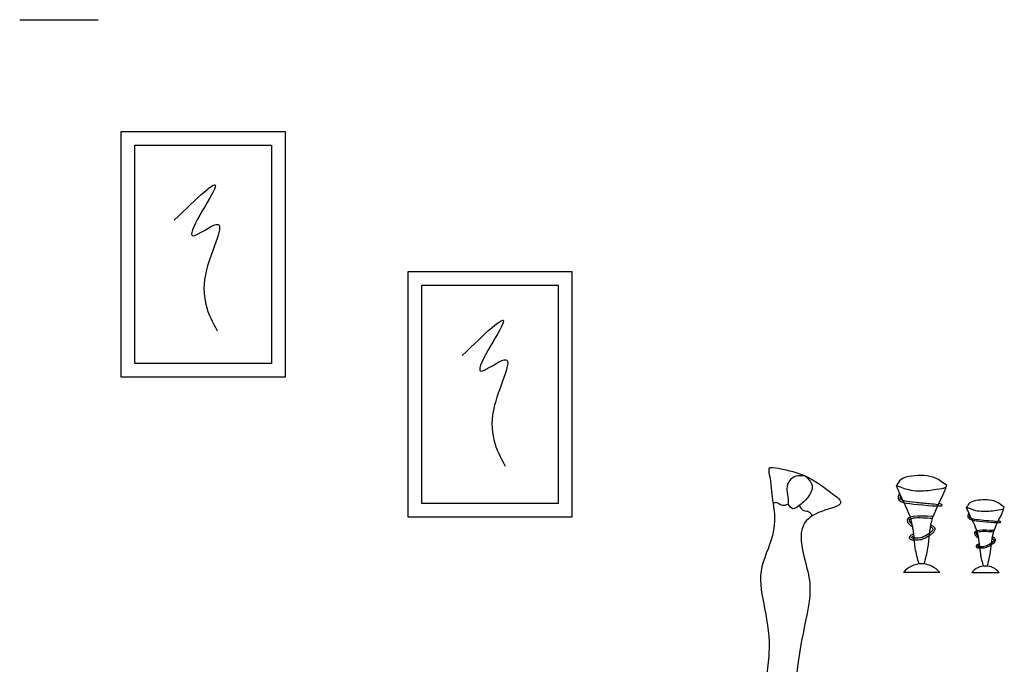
# Model space of a CAD drawing. Header units: metres. Extents: x 3586 to 7307, y 3108 to 6437.
# Drawn here: x 4054.9158 to 4055.1153, y 3261.6584 to 3261.7892 of the extents above; entities that cross this region are included whole.
import ezdxf

# ---------------------------------------------------------------- set-up
doc = ezdxf.new("R2010")
doc.units = ezdxf.units.M
doc.layers.add('FURNITURE', color=40, linetype='Continuous')
doc.linetypes.add('ZIGZAG', pattern='A,0.00254,-5.08,[131,ltypeshp.shx,S=5.08,R=0,X=-5.08,Y=0],-10.16,[131,ltypeshp.shx,S=5.08,R=180,X=5.08,Y=0],-5.08', length=20.32254)

msp = doc.modelspace()

# ---------------------------------------------------------------- linework, layer by layer
for p, q in [((4054.936421145332, 3261.716717945868), (4054.936421145332, 3261.766525207735)), ((4054.936421145332, 3261.766525207735), (4054.969625986577, 3261.766525207735)), ((4054.969625986577, 3261.766525207735), (4054.969625986577, 3261.716717945868)), ((4054.99452961751, 3261.688365215819), (4054.99452961751, 3261.738172477686)), ((4054.99452961751, 3261.738172477686), (4055.027734458755, 3261.738172477686)), ((4055.027734458755, 3261.738172477686), (4055.027734458755, 3261.688365215819)), ((4054.969625986577, 3261.716717945868), (4054.936421145332, 3261.716717945868)), ((4055.027734458755, 3261.688365215819), (4054.99452961751, 3261.688365215819)), ((4055.102249540421, 3261.677171223784), (4055.094905042662, 3261.677171223784)), ((4055.108755555377, 3261.677171223784), (4055.114263928696, 3261.677171223784))]:
    msp.add_line(p, q)
at = {"linetype": 'ZIGZAG', "ltscale": 0.05}
for p, q in [((4054.939188215436, 3261.719485015972), (4054.939188215436, 3261.763758137632)), ((4054.939188215436, 3261.763758137632), (4054.966858916473, 3261.763758137632)), ((4054.966858916473, 3261.763758137632), (4054.966858916473, 3261.719485015972)), ((4054.997296687614, 3261.691132285923), (4054.997296687614, 3261.735405407583)), ((4054.997296687614, 3261.735405407583), (4055.024967388651, 3261.735405407583)), ((4055.024967388651, 3261.735405407583), (4055.024967388651, 3261.691132285923)), ((4054.966858916473, 3261.719485015972), (4054.939188215436, 3261.719485015972)), ((4055.024967388651, 3261.691132285923), (4054.997296687614, 3261.691132285923))]:
    msp.add_line(p, q, dxfattribs=at)
for centre, radius in [((4055.098577291541, 3261.674218515881), 0.004712100995464607), ((4055.111509742037, 3261.674956692857), 0.003534075746598456)]:
    msp.add_arc(centre, radius, 38.80136456393899, 141.198635436651)
for points in [[(4054.947166699096, 3261.748571337796), (4054.955473994009, 3261.755277674451), (4054.951055221371, 3261.745394634681), (4054.955650734334, 3261.74768892255), (4054.953706473197, 3261.738511812232), (4054.955827474658, 3261.72615801252)], [(4055.005520193327, 3261.721147127572), (4055.013827488241, 3261.727853464228), (4055.009408715602, 3261.717970424458), (4055.014004228565, 3261.720264712327), (4055.012059967428, 3261.711087602009), (4055.014180968889, 3261.698733802296)], [(4055.093487179383, 3261.69479900159), (4055.096373984609, 3261.693879529368), (4055.100465560215, 3261.693879529368), (4055.102721749613, 3261.694215064503), (4055.103341917963, 3261.694369850224), (4055.1036674037, 3261.69479900159)], [(4055.098057264754, 3261.678930616877), (4055.097295604721, 3261.682124113461), (4055.096533902964, 3261.687574326825), (4055.093868009399, 3261.693785007531), (4055.093487179383, 3261.69479900159)], [(4055.099097318329, 3261.678930616877), (4055.099858978361, 3261.682124113461), (4055.100620680119, 3261.687574326825), (4055.103286573683, 3261.693785007531), (4055.1036674037, 3261.69479900159)], [(4055.094086937123, 3261.693260869377), (4055.093846536755, 3261.692560269215), (4055.097868597426, 3261.690963267115), (4055.102480491899, 3261.690998179915), (4055.102088186706, 3261.691189850726)], [(4055.107692157918, 3261.690392057138), (4055.109857261837, 3261.689702452972), (4055.112925943542, 3261.689702452972), (4055.114618085589, 3261.689954104324), (4055.115083211852, 3261.690070193614), (4055.115327326155, 3261.690392057138)], [(4055.111119721946, 3261.678490768604), (4055.110548476921, 3261.680885891042), (4055.109977200603, 3261.684973551065), (4055.10797778043, 3261.689631561595), (4055.107692157918, 3261.690392057138)], [(4055.111899762127, 3261.678490768604), (4055.112471007151, 3261.680885891042), (4055.11304228347, 3261.684973551065), (4055.115041703643, 3261.689631561595), (4055.115327326155, 3261.690392057138)], [(4055.108141976223, 3261.689238457979), (4055.107961675946, 3261.688713007858), (4055.11097822145, 3261.687515256282), (4055.114437142304, 3261.687541440882), (4055.11414291341, 3261.68768519399)], [(4055.100389996965, 3261.686484768201), (4055.100857989962, 3261.685964739279), (4055.100104716786, 3261.685096901445), (4055.097033583699, 3261.684113364433), (4055.096512054788, 3261.684229082412), (4055.096998550817, 3261.684624232264)], [(4055.112869271104, 3261.684156382097), (4055.113220265852, 3261.683766360405), (4055.112655310969, 3261.68311548203), (4055.110351961155, 3261.682377829271), (4055.109960814471, 3261.682464617755), (4055.110325686494, 3261.682760980144)]]:
    msp.add_spline(points, degree=3)
for points, end_tangent in [([(4055.1036674037, 3261.69479900159), (4055.101370714761, 3261.696293739162), (4055.096586743703, 3261.696691786446), (4055.094383504157, 3261.695977324285), (4055.093487179383, 3261.69479900159)], (0.9054286166716633, -0.4244985513662421)), ([(4055.115327326155, 3261.690392057138), (4055.113604809451, 3261.691513110318), (4055.110016831158, 3261.69181164578), (4055.108364401498, 3261.691275799159), (4055.107692157918, 3261.690392057138)], (0.9054286166716634, -0.4244985513662421))]:
    msp.add_spline(points, degree=3, dxfattribs=dict(end_tangent=end_tangent))
for points, knots in [([(4055.094309924707, 3261.692762740432), (4055.094269628209, 3261.692650293289), (4055.094239453243, 3261.69255114711), (4055.094201441145, 3261.69232611246), (4055.094220238112, 3261.692246424693), (4055.094300919221, 3261.692098832733), (4055.094378833596, 3261.692018962758), (4055.094668924231, 3261.691856085429), (4055.094875816065, 3261.691779078888), (4055.095693526267, 3261.691570470645), (4055.096483701859, 3261.691484106019), (4055.098279962707, 3261.691314909115), (4055.099302729661, 3261.691214251149), (4055.100784590812, 3261.691091389875), (4055.101313917783, 3261.691055364698), (4055.101961727455, 3261.690930281032)], [0.09599061192506439, 0.09599061192506439, 0.09599061192506439, 0.09599061192506439, 0.1965090453871, 0.1965090453871, 0.3930180907742, 0.3930180907742, 0.5895271361613, 0.5895271361613, 0.7860361815484, 0.7860361815484, 1.220071398975312, 1.220071398975312, 1.654106616402224, 1.654106616402224, 1.930167473771544, 1.930167473771544, 1.930167473771544, 1.930167473771544]), ([(4055.100906545368, 3261.688498737372), (4055.097883963545, 3261.688688005479), (4055.094621010187, 3261.688829334313), (4055.096161764375, 3261.686788219734), (4055.096572049997, 3261.686580262703), (4055.096764278593, 3261.686486591121)], [0.06137370230995347, 0.06137370230995347, 0.06137370230995347, 0.06137370230995347, 1.45506351766536, 1.645591095361744, 1.811235496509056, 1.811235496509056, 1.811235496509056, 1.811235496509056]), ([(4055.10077831574, 3261.688116861279), (4055.100111109692, 3261.688158317148), (4055.09945581073, 3261.688195565738), (4055.098110740944, 3261.688234003298), (4055.097444727954, 3261.688223959206), (4055.096605896915, 3261.688117999862), (4055.096342979083, 3261.688048341352), (4055.096092609526, 3261.687924690259), (4055.096049090645, 3261.687878678748), (4055.096020081026, 3261.687832143527), (4055.096013211949, 3261.687825044738), (4055.096036555713, 3261.68769320713), (4055.096087055543, 3261.687566399006), (4055.096262499758, 3261.687312615592), (4055.096361027056, 3261.687200727399), (4055.096522379711, 3261.687065647574), (4055.096594241928, 3261.68701795418), (4055.096673899066, 3261.686972054025)], [0.0773827575835356, 0.0773827575835356, 0.0773827575835356, 0.0773827575835356, 0.3860303129813729, 0.3860303129813729, 0.7643911643149537, 0.7643911643149537, 1.015491485130706, 1.015491485130706, 1.182803944587911, 1.182803944587911, 1.350116404045117, 1.350116404045117, 1.517428863502322, 1.517428863502322, 1.644736668456907, 1.644736668456907, 1.728182331495474, 1.728182331495474, 1.728182331495474, 1.728182331495474]), ([(4055.10830921691, 3261.68886486127), (4055.108278994537, 3261.688780525913), (4055.108256363313, 3261.688706166279), (4055.108227854239, 3261.688537390291), (4055.108241951964, 3261.688477624466), (4055.108302462796, 3261.688366930496), (4055.108360898577, 3261.688307028015), (4055.108578466553, 3261.688184870018), (4055.108733635429, 3261.688127115112), (4055.109346918081, 3261.68797065893), (4055.109939549774, 3261.68790588546), (4055.111286745411, 3261.687778987782), (4055.112053820626, 3261.687703494308), (4055.113165216489, 3261.687611348352), (4055.113562211717, 3261.687584329469), (4055.114048068971, 3261.68749051672)], [0.09599061192506439, 0.09599061192506439, 0.09599061192506439, 0.09599061192506439, 0.1965090453871, 0.1965090453871, 0.3930180907742, 0.3930180907742, 0.5895271361613, 0.5895271361613, 0.7860361815484, 0.7860361815484, 1.220071398975312, 1.220071398975312, 1.654106616402224, 1.654106616402224, 1.930167473771544, 1.930167473771544, 1.930167473771544, 1.930167473771544]), ([(4055.100451414126, 3261.686824958423), (4055.100759571795, 3261.686688851364), (4055.100902424944, 3261.686580892872), (4055.101103838164, 3261.686351824887), (4055.101176503384, 3261.686252672253), (4055.10126357392, 3261.685980402645), (4055.101257279956, 3261.685818773305), (4055.101177670899, 3261.685569675015), (4055.101113892771, 3261.685470266424), (4055.100905151052, 3261.685208305204), (4055.10073533683, 3261.685073403016), (4055.100397352644, 3261.684822941773), (4055.100237441618, 3261.684714340223), (4055.099933904687, 3261.684508817337), (4055.099788003212, 3261.684413680597), (4055.099353861017, 3261.68415171813), (4055.099067783575, 3261.684007877488), (4055.098578873839, 3261.683844483669), (4055.098393109492, 3261.683798307395), (4055.097803110787, 3261.683702135455), (4055.09737224107, 3261.683688377314), (4055.096738677159, 3261.683747485236), (4055.096634825378, 3261.683759362173), (4055.096473049369, 3261.683803098366), (4055.096419104515, 3261.683819484163), (4055.096303562766, 3261.68388673891), (4055.096243966182, 3261.683927175089), (4055.096136212361, 3261.684091776457), (4055.096110131886, 3261.684218615324), (4055.096136612009, 3261.684402974032), (4055.096171030428, 3261.684464421654), (4055.096231955919, 3261.684555431817), (4055.096261696841, 3261.68458719025), (4055.096362698915, 3261.684685179107), (4055.096433250425, 3261.684733291876), (4055.096585414028, 3261.684832577027), (4055.096665832953, 3261.684880298162), (4055.0967644333, 3261.684938115328), (4055.096783438484, 3261.68494921819), (4055.096962335816, 3261.684977091097)], [0, 0, 0, 0, 0.1067224061382316, 0.1067224061382316, 0.1685786214796275, 0.1685786214796275, 0.2304348368210233, 0.2304348368210233, 0.2922910521624191, 0.2922910521624191, 0.4156662097122927, 0.4156662097122927, 0.5390413672621663, 0.5390413672621663, 0.6624165248120399, 0.6624165248120399, 0.9091668399117872, 0.9091668399117872, 1.050680208437119, 1.050680208437119, 1.333706945487783, 1.333706945487783, 1.390775411161399, 1.390775411161399, 1.417887480721024, 1.417887480721024, 1.437086986259461, 1.437086986259461, 1.456286491797897, 1.456286491797897, 1.475485997336334, 1.475485997336334, 1.49468550287477, 1.49468550287477, 1.542689733280797, 1.542689733280797, 1.590693963686824, 1.590693963686824, 1.602210677212844, 1.602210677212844, 1.602210677212844, 1.602210677212844]), ([(4055.113256682406, 3261.685666858975), (4055.110989746039, 3261.685808810055), (4055.108542531021, 3261.685914806681), (4055.109698096661, 3261.684383970747), (4055.110005810878, 3261.684228002973), (4055.110149982325, 3261.684157749287)], [0.06137370230995347, 0.06137370230995347, 0.06137370230995347, 0.06137370230995347, 1.45506351766536, 1.645591095361744, 1.811235496509056, 1.811235496509056, 1.811235496509056, 1.811235496509056]), ([(4055.113160510185, 3261.685380451906), (4055.112660105649, 3261.685411543807), (4055.112168631427, 3261.685439480249), (4055.111159829089, 3261.685468308419), (4055.110660319346, 3261.68546077535), (4055.110031196066, 3261.685381305842), (4055.109834007693, 3261.685329061961), (4055.109646230525, 3261.68523632364), (4055.109613591364, 3261.685201815008), (4055.10959183415, 3261.685166913592), (4055.109586682342, 3261.6851615895), (4055.109604190165, 3261.685062711293), (4055.109642065038, 3261.684967605201), (4055.109773648199, 3261.684777267641), (4055.109847543672, 3261.684693351495), (4055.109968558164, 3261.684592041627), (4055.110022454826, 3261.684556271581), (4055.11008219768, 3261.684521846465)], [0.0773827575835356, 0.0773827575835356, 0.0773827575835356, 0.0773827575835356, 0.3860303129813729, 0.3860303129813729, 0.7643911643149537, 0.7643911643149537, 1.015491485130706, 1.015491485130706, 1.182803944587911, 1.182803944587911, 1.350116404045117, 1.350116404045117, 1.517428863502322, 1.517428863502322, 1.644736668456907, 1.644736668456907, 1.728182331495474, 1.728182331495474, 1.728182331495474, 1.728182331495474]), ([(4055.112915333975, 3261.684411524763), (4055.113146452227, 3261.684309444469), (4055.113253592088, 3261.6842284756), (4055.113404652004, 3261.684056674611), (4055.113459150918, 3261.683982310136), (4055.11352445382, 3261.68377810793), (4055.113519733347, 3261.683656885925), (4055.113460026555, 3261.683470062208), (4055.113412192959, 3261.683395505764), (4055.11325563667, 3261.683199034849), (4055.113128276002, 3261.683097858208), (4055.112874787864, 3261.682910012276), (4055.112754854594, 3261.682828561113), (4055.112527201895, 3261.682674418949), (4055.112417775789, 3261.682603066394), (4055.112092169143, 3261.682406594543), (4055.111877611061, 3261.682298714062), (4055.111510928759, 3261.682176168698), (4055.1113716055, 3261.682141536493), (4055.110929106471, 3261.682069407537), (4055.110605954183, 3261.682059088932), (4055.11013078125, 3261.682103419873), (4055.110052892414, 3261.682112327576), (4055.109931560407, 3261.682145129721), (4055.109891101767, 3261.682157419068), (4055.109804445455, 3261.682207860128), (4055.109759748017, 3261.682238187263), (4055.109678932651, 3261.682361638289), (4055.109659372295, 3261.682456767439), (4055.109679232386, 3261.68259503647), (4055.109705046201, 3261.682641122187), (4055.109750740319, 3261.682709379809), (4055.109773046011, 3261.682733198633), (4055.109848797566, 3261.682806690276), (4055.109901711199, 3261.682842774854), (4055.110015833901, 3261.682917238717), (4055.110076148095, 3261.682953029568), (4055.110150098355, 3261.682996392442), (4055.110164352243, 3261.683004719588), (4055.110298525242, 3261.683025624268)], [0, 0, 0, 0, 0.1067224061382316, 0.1067224061382316, 0.1685786214796275, 0.1685786214796275, 0.2304348368210233, 0.2304348368210233, 0.2922910521624191, 0.2922910521624191, 0.4156662097122927, 0.4156662097122927, 0.5390413672621663, 0.5390413672621663, 0.6624165248120399, 0.6624165248120399, 0.9091668399117872, 0.9091668399117872, 1.050680208437119, 1.050680208437119, 1.333706945487783, 1.333706945487783, 1.390775411161399, 1.390775411161399, 1.417887480721024, 1.417887480721024, 1.437086986259461, 1.437086986259461, 1.456286491797897, 1.456286491797897, 1.475485997336334, 1.475485997336334, 1.49468550287477, 1.49468550287477, 1.542689733280797, 1.542689733280797, 1.590693963686824, 1.590693963686824, 1.602210677212844, 1.602210677212844, 1.602210677212844, 1.602210677212844])]:
    msp.add_open_spline(points, degree=3, knots=knots)
at = {"layer": 'FURNITURE'}
msp.add_line((4054.915846235887, 3261.789160580693), (4054.931745692468, 3261.789160580693), dxfattribs=at)
at = {"layer": 'FURNITURE', "color": 252}
for points in [[(4055.080016720963, 3261.693478441908), (4055.07493971167, 3261.696725976048), (4055.069545375024, 3261.698230936223), (4055.067641502248, 3261.698151728073), (4055.067720825523, 3261.697042808647), (4055.068355457393, 3261.691815070762), (4055.068593438636, 3261.690389318737), (4055.068355457393, 3261.684686331954), (4055.066054717041, 3261.677453789005), (4055.066769106083, 3261.669903736601), (4055.067641719197, 3261.660874002197), (4055.067416674945, 3261.658377804951)], [(4055.075117968886, 3261.696641337807), (4055.072975538591, 3261.696644779966), (4055.071431024113, 3261.695038339346), (4055.07155973175, 3261.691632687362), (4055.07155973175, 3261.690990111114)], [(4055.075117968886, 3261.696641337807), (4055.076386359473, 3261.694781309913), (4055.075549748416, 3261.692403775663), (4055.073747807247, 3261.690733081681)], [(4055.080016720963, 3261.693478441908), (4055.082196461065, 3261.691357382815), (4055.078340872629, 3261.68956082558), (4055.074613786299, 3261.686737674871), (4055.074870836185, 3261.679936438471), (4055.075898990057, 3261.674931753977), (4055.074613786299, 3261.66517904135), (4055.072814174474, 3261.651288478352), (4055.072685649531, 3261.648226248301)], [(4055.07155973175, 3261.690990111114), (4055.070136423054, 3261.690799557475), (4055.069214025937, 3261.691317618853), (4055.068460386218, 3261.691186091206)], [(4055.073747807247, 3261.690733081681), (4055.072555057866, 3261.690102150555), (4055.07155973175, 3261.690990111114)], [(4055.073747807247, 3261.690733081681), (4055.074700629416, 3261.689723269579), (4055.075733131013, 3261.689492738699), (4055.076374172741, 3261.688629235159)], [(4055.067416674945, 3261.658377804951), (4055.067016256261, 3261.653602350824), (4055.066887742736, 3261.648226248301)]]:
    msp.add_spline(points, degree=3, dxfattribs=at)

doc.saveas('drawing.dxf')
